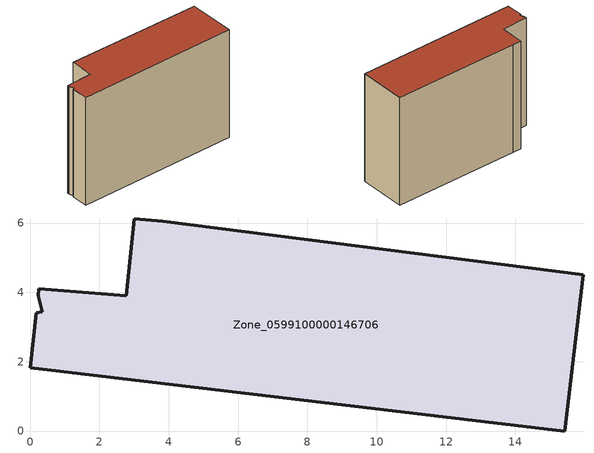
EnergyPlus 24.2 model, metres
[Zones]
Zone_0599100000146706
 floor ground (C_G): 2.77,3.91 3.01,6.12 3.83,6.05 15.96,4.51 15.42,0 0,1.82 0.17,3.4 0.35,3.44 0.23,3.9 0.25,4.11 z0
 wall outside (C_F): 3.01,6.12 2.77,3.91 0.25,4.11 0.23,3.9 0.35,3.44 0.17,3.4 0,1.82 15.42,0 15.96,4.51 3.83,6.05 3.01,6.12 z0:10.87
 roof outside (C_R): 0.25,4.11 0.23,3.9 0.35,3.44 0.17,3.4 0,1.82 15.42,0 15.96,4.51 3.83,6.05 3.01,6.12 2.77,3.91 z10.87
[BUILDING]
Pand.0599100000146706: North Axis=0; Terrain=City; Loads Convergence Tolerance Value=0.04; Temperature Convergence Tolerance Value=0.4; Solar Distribution=FullExterior; Maximum Number of Warmup Days=25; Minimum Number of Warmup Days=1
[Site:Location]
Rotterdam.The.Hague.AP_ZH_NLD Design_Conditions: Latitude=51.96; Longitude=4.45; Time Zone=1; Elevation=-4.5
[SITE:GROUNDTEMPERATURE:BUILDINGSURFACE]
18, 18, 18, 18, 18, 18, 18, 18, 18, 18, 18, 18
[MATERIAL] Thermal Absorptance=0.9; Solar Absorptance=0.7; Visible Absorptance=0.7
Name | Roughness | Thickness | Conductivity | Density | Specific Heat
G.TI.1946 | MediumSmooth | 0.15 | 1 | 540 | 1210
F.TI.1946 | Rough | 0.3 | 0.857143 | 1920 | 840
R.TI.1946 | MediumRough | 0.2 | 0.1 | 1500 | 1000
[CONSTRUCTION]
C_G: G.TI.1946
C_F: F.TI.1946
C_R: R.TI.1946
[ZONE]
Zone_0599100000146706: Type=1; Multiplier=1; Ceiling Height=Autocalculate; Volume=Autocalculate; Floor Area=autocalculate; Part of Total Floor Area=Yes
[ZONEINFILTRATION:DESIGNFLOWRATE]
Infil_Zone_0599100000146706: Zone or ZoneList or Space or SpaceList=Zone_0599100000146706; Schedule=AlwaysOn; Design Flow Rate Calculation Method=Flow/Area; Flow Rate per Floor Area=0.003; Constant Term Coefficient=1; Temperature Term Coefficient=0; Velocity Term Coefficient=0; Velocity Squared Term Coefficient=0
[HVACTEMPLATE:ZONE:IDEALLOADSAIRSYSTEM]
Zone_0599100000146706: Maximum Heating Supply Air Temperature=50; Minimum Cooling Supply Air Temperature=13; Maximum Heating Supply Air Humidity Ratio=0.0156; Minimum Cooling Supply Air Humidity Ratio=0.0077; Heating Limit=NoLimit; Cooling Limit=NoLimit; Dehumidification Control Type=ConstantSensibleHeatRatio; Cooling Sensible Heat Ratio=0.7; Dehumidification Setpoint=60; Humidification Control Type=None; Humidification Setpoint=30; Outdoor Air Method=None; Outdoor Air Flow Rate per Person=0.00944; Outdoor Air Flow Rate per Zone Floor Area=0; Outdoor Air Flow Rate per Zone=0; Demand Controlled Ventilation Type=None; Outdoor Air Economizer Type=NoEconomizer; Heat Recovery Type=None; Sensible Heat Recovery Effectiveness=0.7; Latent Heat Recovery Effectiveness=0.65
[ZONECONTROL:THERMOSTAT]
ThermostatControl_Zone_0599100000146706: Zone or ZoneList=Zone_0599100000146706; Control Type Schedule=DualSetpointControlType; Control 1=Thermostat_Zone_0599100000146706; Temperature Difference Between Cutout And Setpoint=0
[THERMOSTATSETPOINT:DUALSETPOINT]
Thermostat_Zone_0599100000146706: Heating Setpoint Temperature Schedule=HeatingSetpoint_Zone_0599100000146706; Cooling Setpoint Temperature Schedule=CoolingSetpoint_Zone_0599100000146706
[SCHEDULE:COMPACT]
HeatingSetpoint_Zone_0599100000146706: Through: 12/31, For: AllDays, Until: 24:00, 21
CoolingSetpoint_Zone_0599100000146706: Through: 12/31, For: AllDays, Until: 24:00, 24
DualSetpointControlType: Through: 12/31, For: AllDays, Until: 24:00, 4
AlwaysOn: Through: 12/31, For: AllDays, Until: 24:00, 1
